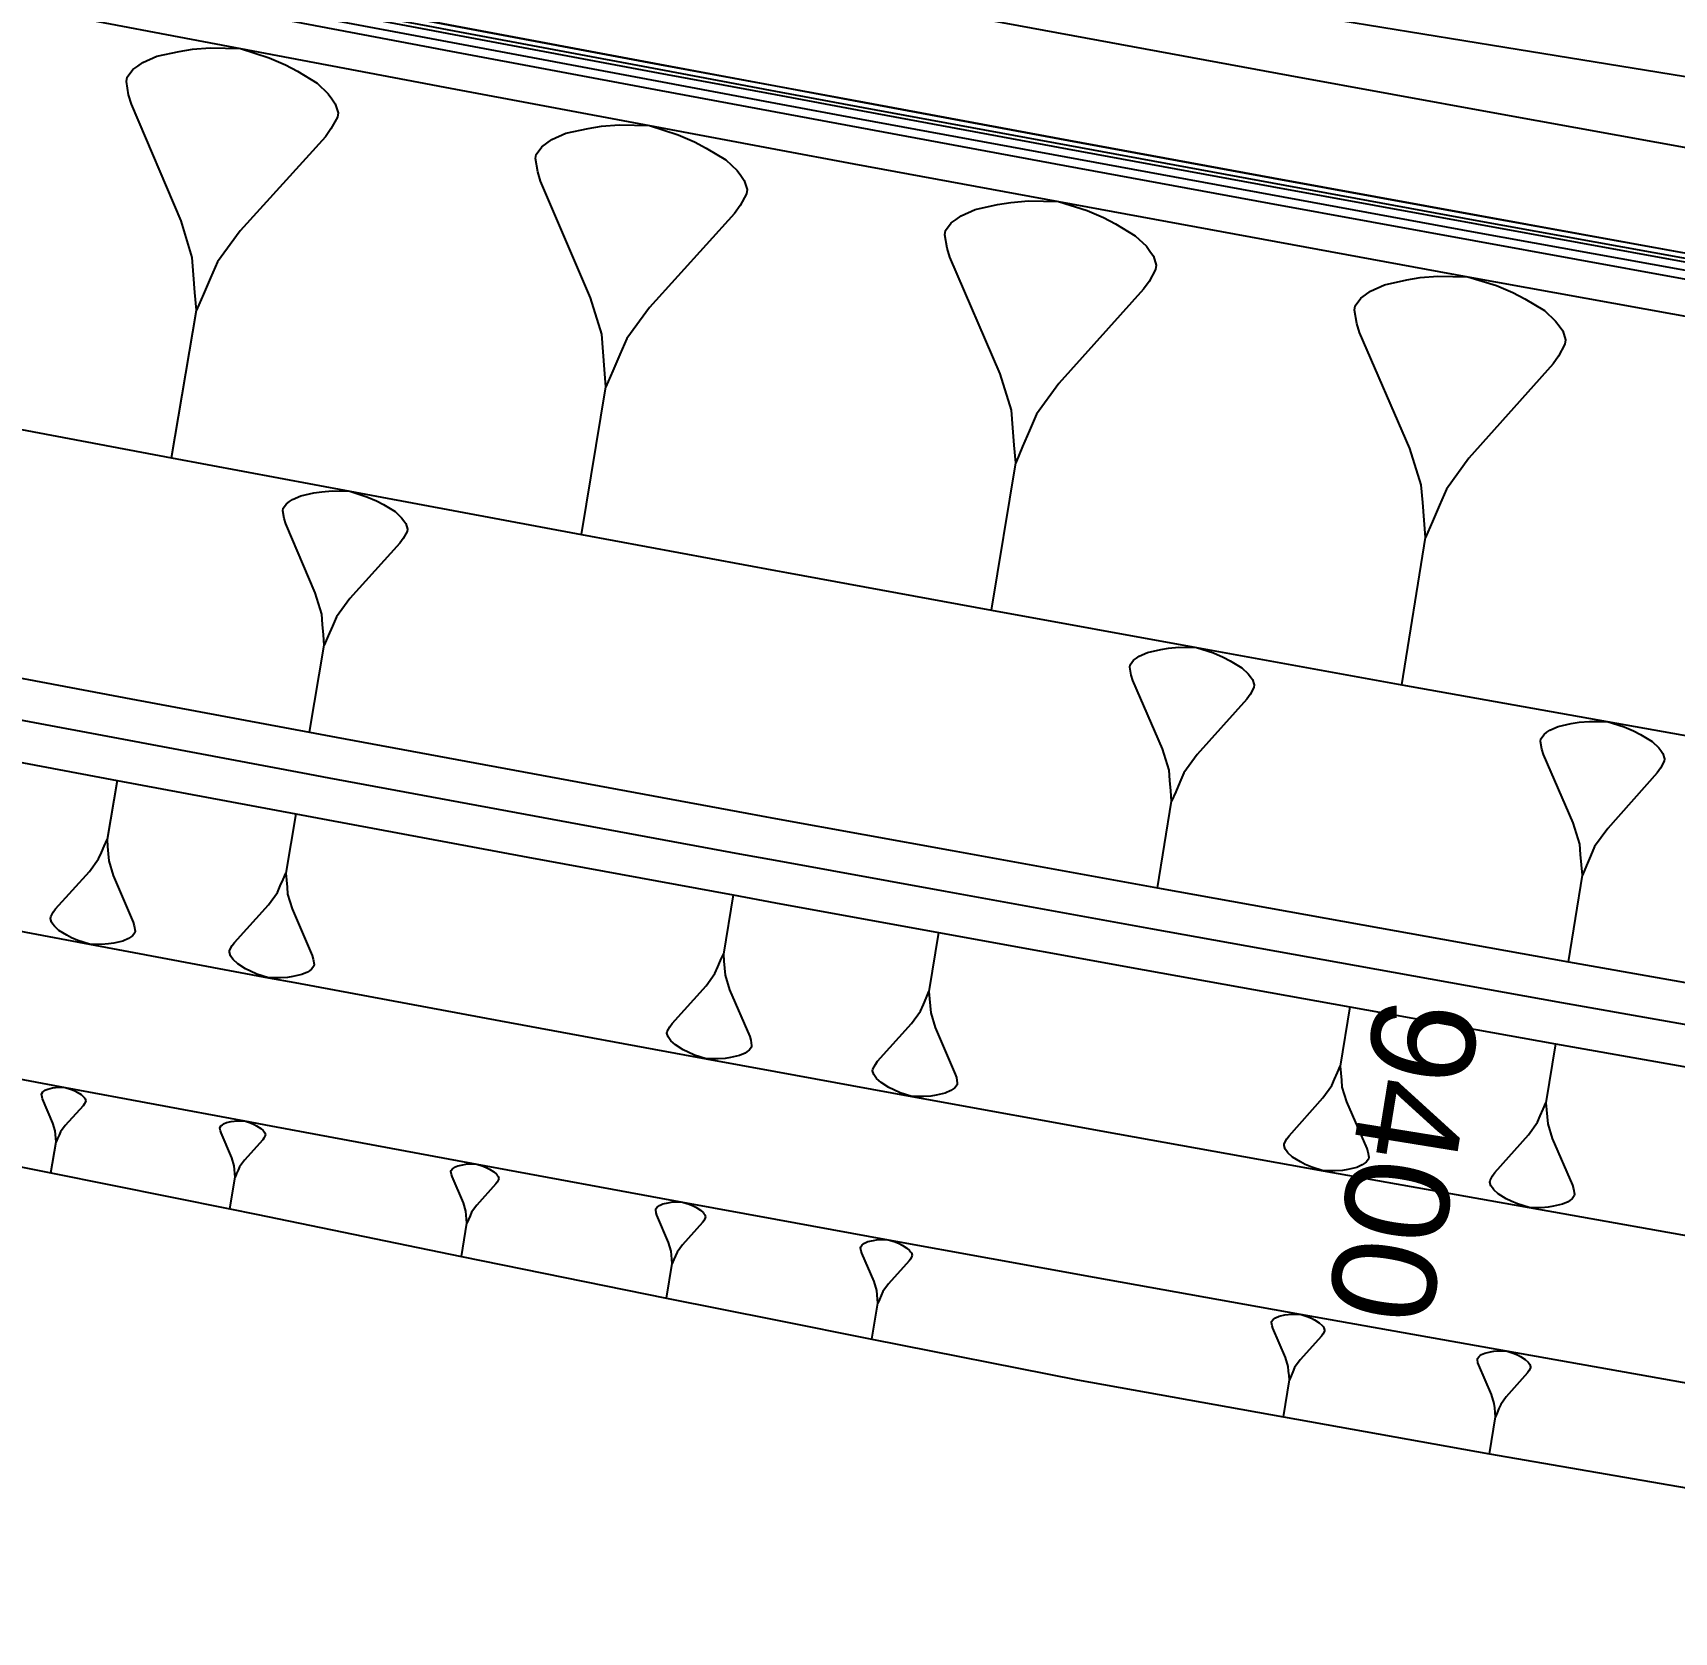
# Model space of a CAD drawing. Extents: x 389565 to 391267, y 804651 to 804848.
# Drawn here: x 389982.1 to 390021.66, y 804701.03 to 804739.57 of the extents above; entities that cross this region are included whole.
import ezdxf
from ezdxf.enums import TextEntityAlignment as Align

# ---------------------------------------------------------------- set-up
doc = ezdxf.new("R2010")
doc.units = 0
doc.layers.get('0').update_dxf_attribs({"linetype": 'CONTINUOUS'})
doc.styles.add('ARIAL', font='ARIAL.FON')

msp = doc.modelspace()

# ---------------------------------------------------------------- linework, layer by layer
at = {"color": 7}
for p, q in [((389984.7496, 804738.8547), (389985.0888, 804739.0066)), ((389985.0888, 804739.0066), (389985.6313, 804739.1241)), ((389985.6313, 804739.1241), (389985.9533, 804739.1744)), ((389985.9533, 804739.1744), (389986.377, 804739.2075)), ((389986.377, 804739.2075), (389987.1056, 804739.1892)), ((389987.1056, 804739.1892), (389987.8, 804738.9676)), ((389987.8, 804738.9676), (389988.1894, 804738.7974)), ((389984.3762, 804738.4995), (389984.5121, 804738.6857)), ((389984.5121, 804738.6857), (389984.6309, 804738.7702)), ((389984.6309, 804738.7702), (389984.7496, 804738.8547)), ((389988.1894, 804738.7974), (389988.4772, 804738.6443)), ((389988.4772, 804738.6443), (389988.9511, 804738.3554)), ((389984.359, 804738.3979), (389984.3762, 804738.4995)), ((389984.4093, 804738.0759), (389984.359, 804738.3979)), ((389988.9511, 804738.3554), (389989.2217, 804738.1007)), ((389984.4766, 804737.8554), (389984.4093, 804738.0759)), ((389985.6744, 804735.0403), (389984.4766, 804737.8554)), ((389989.2217, 804738.1007), (389989.3062, 804737.9819)), ((389989.3062, 804737.9819), (389989.3907, 804737.8631)), ((389989.3907, 804737.8631), (389989.4581, 804737.6427)), ((389989.441, 804737.5411), (389989.2879, 804737.2533)), ((389989.4581, 804737.6427), (389989.441, 804737.5411)), ((389995.8104, 804737.3185), (389996.2337, 804737.3525)), ((389996.2337, 804737.3525), (389996.9618, 804737.3358)), ((389996.9618, 804737.3358), (389997.6561, 804737.116)), ((389989.152, 804737.0671), (389987.0974, 804734.8004)), ((389989.2879, 804737.2533), (389989.152, 804737.0671)), ((389994.4898, 804736.9117), (389994.6083, 804736.9964)), ((389994.6083, 804736.9964), (389994.9469, 804737.1489)), ((389994.9469, 804737.1489), (389995.4887, 804737.2676)), ((389995.4887, 804737.2676), (389995.8104, 804737.3185)), ((389997.6561, 804737.116), (389998.0456, 804736.9468)), ((389998.0456, 804736.9468), (389998.3335, 804736.7945)), ((389994.2191, 804736.5391), (389994.236, 804736.6407)), ((389994.27, 804736.2174), (389994.2191, 804736.5391)), ((389994.236, 804736.6407), (389994.3713, 804736.827)), ((389994.3713, 804736.827), (389994.4898, 804736.9117)), ((389998.3335, 804736.7945), (389998.8077, 804736.5068)), ((389994.3378, 804735.9973), (389994.27, 804736.2174)), ((389998.8077, 804736.5068), (389999.0787, 804736.2529)), ((389999.0787, 804736.2529), (389999.1634, 804736.1344)), ((389995.5409, 804733.187), (389994.3378, 804735.9973)), ((389999.1634, 804736.1344), (389999.2481, 804736.0159)), ((389999.2481, 804736.0159), (389999.3159, 804735.7958)), ((389999.3159, 804735.7958), (389999.299, 804735.6942)), ((389999.1467, 804735.4063), (389999.0113, 804735.22)), ((389999.299, 804735.6942), (389999.1467, 804735.4063)), ((390004.8104, 804735.3132), (390005.3513, 804735.4329)), ((390005.3513, 804735.4329), (390005.6725, 804735.4845)), ((390005.6725, 804735.4845), (390006.0952, 804735.5194)), ((390006.0952, 804735.5194), (390006.8225, 804735.5044)), ((390006.8225, 804735.5044), (390007.5165, 804735.2863)), ((389985.9439, 804734.1586), (389985.6744, 804735.0403)), ((389999.0113, 804735.22), (389996.9633, 804732.9504)), ((390004.1013, 804734.804), (390004.2362, 804734.9904)), ((390004.2362, 804734.9904), (390004.3543, 804735.0752)), ((390004.3543, 804735.0752), (390004.4725, 804735.1601)), ((390004.4725, 804735.1601), (390004.8104, 804735.3132)), ((390007.5165, 804735.2863), (390007.9059, 804735.1181)), ((390007.9059, 804735.1181), (390008.1938, 804734.9667)), ((390008.1938, 804734.9667), (390008.6681, 804734.6804)), ((389987.0974, 804734.8004), (389986.5537, 804734.0558)), ((390004.0847, 804734.7025), (390004.1013, 804734.804)), ((390004.1362, 804734.3812), (390004.0847, 804734.7025)), ((390008.6681, 804734.6804), (390008.9393, 804734.4274)), ((389985.977, 804733.7349), (389985.9439, 804734.1586)), ((390004.2044, 804734.1616), (390004.1362, 804734.3812)), ((390005.4124, 804731.3571), (390004.2044, 804734.1616)), ((390008.9393, 804734.4274), (390009.0242, 804734.3092)), ((390009.0242, 804734.3092), (390009.1091, 804734.191)), ((390009.1091, 804734.191), (390009.1773, 804733.9713)), ((389986.5537, 804734.0558), (389986.3835, 804733.6664)), ((390009.1606, 804733.8698), (390009.0091, 804733.5819)), ((390009.1773, 804733.9713), (390009.1606, 804733.8698)), ((389986.0101, 804733.3112), (389985.977, 804733.7349)), ((389986.3835, 804733.6664), (389986.2134, 804733.277)), ((390008.8743, 804733.3955), (390006.8337, 804731.124)), ((390009.0091, 804733.5819), (390008.8743, 804733.3955)), ((390014.3423, 804733.3458), (390014.6792, 804733.4994)), ((390014.6792, 804733.4994), (390015.219, 804733.6202)), ((390015.219, 804733.6202), (390015.5396, 804733.6724)), ((390015.5396, 804733.6724), (390015.9615, 804733.7081)), ((390015.9615, 804733.7081), (390016.6876, 804733.6947)), ((390016.6876, 804733.6947), (390017.381, 804733.4785)), ((390017.381, 804733.4785), (390017.7701, 804733.3115)), ((389986.0432, 804732.8875), (389986.0101, 804733.3112)), ((389986.2134, 804733.277), (389986.0432, 804732.8875)), ((389995.8121, 804732.3066), (389995.5409, 804733.187)), ((390013.9561, 804732.8881), (390013.9725, 804732.9894)), ((390013.9725, 804732.9894), (390014.1067, 804733.1758)), ((390014.1067, 804733.1758), (390014.2245, 804733.2608)), ((390014.2245, 804733.2608), (390014.3423, 804733.3458)), ((390017.7701, 804733.3115), (390018.0579, 804733.1609)), ((390018.0579, 804733.1609), (390018.5321, 804732.8762)), ((389985.4434, 804729.3302), (389986.0432, 804732.8875)), ((389996.9633, 804732.9504), (389996.4217, 804732.2052)), ((390014.0083, 804732.5675), (390013.9561, 804732.8881)), ((390018.5321, 804732.8762), (390018.8034, 804732.6242)), ((390018.8034, 804732.6242), (390018.8884, 804732.5064)), ((389995.8461, 804731.8833), (389995.8121, 804732.3066)), ((389996.4217, 804732.2052), (389996.2525, 804731.8157)), ((390014.0769, 804732.3483), (390014.0083, 804732.5675)), ((390015.2891, 804729.5511), (390014.0769, 804732.3483)), ((390018.8884, 804732.5064), (390018.9734, 804732.3886)), ((390018.9734, 804732.3886), (390019.042, 804732.1694)), ((389995.8801, 804731.46), (389995.8461, 804731.8833)), ((389996.2525, 804731.8157), (389996.0833, 804731.4262)), ((390019.0256, 804732.068), (390018.875, 804731.7803)), ((390019.042, 804732.1694), (390019.0256, 804732.068)), ((389995.9141, 804731.0367), (389995.8801, 804731.46)), ((389996.0833, 804731.4262), (389995.9141, 804731.0367)), ((390018.7408, 804731.5939), (390016.7086, 804729.3215)), ((390018.875, 804731.7803), (390018.7408, 804731.5939)), ((389995.3227, 804727.4808), (389995.9141, 804731.0367)), ((390005.6853, 804730.4784), (390005.4124, 804731.3571)), ((390006.8337, 804731.124), (390006.2944, 804730.3785)), ((390005.7202, 804730.0556), (390005.6853, 804730.4784)), ((390006.2944, 804730.3785), (390006.1263, 804729.989)), ((390005.7551, 804729.6329), (390005.7202, 804730.0556)), ((390006.1263, 804729.989), (390005.9581, 804729.5996)), ((390005.79, 804729.2102), (390005.7551, 804729.6329)), ((390005.9581, 804729.5996), (390005.79, 804729.2102)), ((390015.5635, 804728.6744), (390015.2891, 804729.5511)), ((390005.2072, 804725.657), (390005.79, 804729.2102)), ((390016.7086, 804729.3215), (390016.1718, 804728.576)), ((390015.5992, 804728.2525), (390015.5635, 804728.6744)), ((389988.1386, 804728.1147), (389988.2185, 804728.2243)), ((389988.2185, 804728.2243), (389988.2884, 804728.2741)), ((389988.2884, 804728.2741), (389988.3582, 804728.3239)), ((389988.3582, 804728.3239), (389988.5578, 804728.4135)), ((389988.5578, 804728.4135), (389988.877, 804728.483)), ((389988.877, 804728.483), (389989.0665, 804728.5127)), ((389989.0665, 804728.5127), (389989.3159, 804728.5325)), ((389989.3159, 804728.5325), (389989.7447, 804728.5221)), ((389989.7447, 804728.5221), (389990.1535, 804728.3921)), ((389990.1535, 804728.3921), (389990.3828, 804728.2921)), ((389990.3828, 804728.2921), (389990.5523, 804728.2022)), ((390015.635, 804727.8305), (390015.5992, 804728.2525)), ((390016.1718, 804728.576), (390016.0048, 804728.1869)), ((389988.1286, 804728.0548), (389988.1386, 804728.1147)), ((389988.1584, 804727.8653), (389988.1286, 804728.0548)), ((389988.1981, 804727.7356), (389988.1584, 804727.8653)), ((389990.5523, 804728.2022), (389990.8314, 804728.0324)), ((389990.8314, 804728.0324), (389990.9908, 804727.8827)), ((389990.9908, 804727.8827), (389991.0406, 804727.8128)), ((390015.6708, 804727.4085), (390015.635, 804727.8305)), ((390016.0048, 804728.1869), (390015.8378, 804727.7977)), ((389988.9047, 804726.0794), (389988.1981, 804727.7356)), ((389991.1201, 804727.5534), (389991.0302, 804727.384)), ((389991.0406, 804727.8128), (389991.0904, 804727.7429)), ((389991.0904, 804727.7429), (389991.1302, 804727.6132)), ((389991.1302, 804727.6132), (389991.1201, 804727.5534)), ((390015.8378, 804727.7977), (390015.6708, 804727.4085)), ((389990.9503, 804727.2743), (389989.7423, 804725.939)), ((389991.0302, 804727.384), (389990.9503, 804727.2743)), ((390015.0968, 804723.8599), (390015.6708, 804727.4085)), ((389989.0638, 804725.5606), (389988.9047, 804726.0794)), ((389989.7423, 804725.939), (389989.4228, 804725.5005)), ((389989.0835, 804725.3113), (389989.0638, 804725.5606)), ((389989.4228, 804725.5005), (389989.3229, 804725.2712)), ((389989.1033, 804725.0619), (389989.0835, 804725.3113)), ((389989.123, 804724.8126), (389989.1033, 804725.0619)), ((389989.3229, 804725.2712), (389989.2229, 804725.0419)), ((389988.772, 804722.7185), (389989.123, 804724.8126)), ((389989.2229, 804725.0419), (389989.123, 804724.8126)), ((390008.9683, 804724.6414), (390009.2862, 804724.7122)), ((390009.2862, 804724.7122), (390009.4751, 804724.7427)), ((390009.4751, 804724.7427), (390009.7237, 804724.7635)), ((390009.7237, 804724.7635), (390010.1513, 804724.7551)), ((390010.1513, 804724.7551), (390010.5596, 804724.6273)), ((390008.5419, 804724.2818), (390008.5516, 804724.3415)), ((390008.5725, 804724.0929), (390008.5419, 804724.2818)), ((390008.5516, 804724.3415), (390008.6308, 804724.4512)), ((390008.6308, 804724.4512), (390008.7002, 804724.5012)), ((390008.7002, 804724.5012), (390008.7697, 804724.5512)), ((390008.7697, 804724.5512), (390008.9683, 804724.6414)), ((390010.5596, 804724.6273), (390010.7887, 804724.5287)), ((390010.7887, 804724.5287), (390010.9581, 804724.4398)), ((390010.9581, 804724.4398), (390011.2372, 804724.2718)), ((390011.2372, 804724.2718), (390011.3968, 804724.1232)), ((390008.6127, 804723.9638), (390008.5725, 804724.0929)), ((390009.3249, 804722.3155), (390008.6127, 804723.9638)), ((390011.3968, 804724.1232), (390011.4468, 804724.0538)), ((390011.4468, 804724.0538), (390011.4968, 804723.9843)), ((390011.4968, 804723.9843), (390011.537, 804723.8552)), ((390011.3593, 804723.5164), (390010.1608, 804722.1793)), ((390011.4384, 804723.6261), (390011.3593, 804723.5164)), ((390011.5273, 804723.7955), (390011.4384, 804723.6261)), ((390011.537, 804723.8552), (390011.5273, 804723.7955)), ((390018.5258, 804722.6644), (390018.595, 804722.7144)), ((390018.595, 804722.7144), (390018.6642, 804722.7645)), ((390018.6642, 804722.7645), (390018.8623, 804722.8551)), ((390018.8623, 804722.8551), (390019.1797, 804722.9265)), ((390019.1797, 804722.9265), (390019.3683, 804722.9574)), ((390019.3683, 804722.9574), (390019.6164, 804722.9787)), ((390019.6164, 804722.9787), (390020.0436, 804722.9713)), ((390020.0436, 804722.9713), (390020.4515, 804722.8446)), ((390020.4515, 804722.8446), (390020.6805, 804722.7466)), ((390020.6805, 804722.7466), (390020.8499, 804722.6582)), ((390009.4859, 804721.7989), (390009.3249, 804722.3155)), ((390018.4374, 804722.495), (390018.447, 804722.5547)), ((390018.4683, 804722.3065), (390018.4374, 804722.495)), ((390018.447, 804722.5547), (390018.5258, 804722.6644)), ((390018.5088, 804722.1776), (390018.4683, 804722.3065)), ((390020.8499, 804722.6582), (390021.129, 804722.491)), ((390021.129, 804722.491), (390021.2887, 804722.343)), ((390021.2887, 804722.343), (390021.3388, 804722.2737)), ((390010.1608, 804722.1793), (390009.8441, 804721.7406)), ((390019.2236, 804720.5331), (390018.5088, 804722.1776)), ((390021.4198, 804722.016), (390021.3314, 804721.8466)), ((390021.3388, 804722.2737), (390021.3889, 804722.2045)), ((390021.3889, 804722.2045), (390021.4294, 804722.0756)), ((390021.4294, 804722.0756), (390021.4198, 804722.016)), ((389984.1319, 804721.552), (389983.892, 804720.1288)), ((390009.5067, 804721.5504), (390009.4859, 804721.7989)), ((390009.5275, 804721.3018), (390009.5067, 804721.5504)), ((390009.7455, 804721.5115), (390009.6469, 804721.2824)), ((390009.8441, 804721.7406), (390009.7455, 804721.5115)), ((390021.2526, 804721.7369), (390020.0587, 804720.399)), ((390021.3314, 804721.8466), (390021.2526, 804721.7369)), ((390009.5483, 804721.0532), (390009.5275, 804721.3018)), ((390009.6469, 804721.2824), (390009.5483, 804721.0532)), ((389988.4414, 804720.746), (389988.2028, 804719.3226)), ((390009.2079, 804718.9635), (390009.5483, 804721.0532)), ((390019.3856, 804720.0176), (390019.2236, 804720.5331)), ((390020.0587, 804720.399), (390019.7435, 804719.9601)), ((389983.7558, 804719.8172), (389983.8239, 804719.973)), ((389983.8239, 804719.973), (389983.892, 804720.1288)), ((389983.892, 804720.1288), (389983.9052, 804719.9593)), ((389983.9052, 804719.9593), (389983.9185, 804719.7897)), ((390019.4069, 804719.7695), (390019.3856, 804720.0176)), ((390019.7435, 804719.9601), (390019.6455, 804719.7311)), ((389983.4702, 804719.3635), (389983.6877, 804719.6614)), ((389983.6877, 804719.6614), (389983.7558, 804719.8172)), ((389983.9185, 804719.7897), (389983.9317, 804719.6202)), ((389983.9317, 804719.6202), (389984.0395, 804719.2675)), ((390019.4282, 804719.5213), (390019.4069, 804719.7695)), ((390019.4496, 804719.2731), (390019.4282, 804719.5213)), ((390019.6455, 804719.7311), (390019.5475, 804719.5021)), ((389982.6482, 804718.4566), (389983.4702, 804719.3635)), ((389984.0395, 804719.2675), (389984.5187, 804718.1412)), ((389988.0669, 804719.0109), (389988.1349, 804719.1667)), ((389988.1349, 804719.1667), (389988.2028, 804719.3226)), ((389988.2028, 804719.3226), (389988.2162, 804719.1531)), ((389988.2162, 804719.1531), (389988.2296, 804718.9836)), ((390019.1143, 804717.1854), (390019.4496, 804719.2731)), ((390019.5475, 804719.5021), (390019.4496, 804719.2731)), ((389987.7818, 804718.5569), (389987.999, 804718.855)), ((389987.999, 804718.855), (389988.0669, 804719.0109)), ((389988.2296, 804718.9836), (389988.243, 804718.8141)), ((389988.243, 804718.8141), (389988.3512, 804718.4615)), ((389998.9807, 804718.7949), (389998.7455, 804717.3709)), ((389982.5326, 804718.267), (389982.5938, 804718.3821)), ((389982.5938, 804718.3821), (389982.6482, 804718.4566)), ((389986.9606, 804717.6492), (389987.7818, 804718.5569)), ((389988.3512, 804718.4615), (389988.8315, 804717.3357)), ((389982.5257, 804718.2263), (389982.5326, 804718.267)), ((389982.5527, 804718.1382), (389982.5257, 804718.2263)), ((389982.5865, 804718.0906), (389982.5527, 804718.1382)), ((389982.6203, 804718.0431), (389982.5865, 804718.0906)), ((389982.7286, 804717.9412), (389982.6203, 804718.0431)), ((389982.9182, 804717.8256), (389982.7286, 804717.9412)), ((389984.5187, 804718.1412), (389984.5457, 804718.053)), ((389984.5457, 804718.053), (389984.5658, 804717.9242)), ((389983.0333, 804717.7644), (389982.9182, 804717.8256)), ((389983.1891, 804717.6963), (389983.0333, 804717.7644)), ((389983.4669, 804717.6076), (389983.1891, 804717.6963)), ((389983.7584, 804717.6003), (389983.4669, 804717.6076)), ((389983.9279, 804717.6136), (389983.7584, 804717.6003)), ((389984.0568, 804717.6336), (389983.9279, 804717.6136)), ((389984.2738, 804717.6807), (389984.0568, 804717.6336)), ((389984.4095, 804717.7415), (389984.2738, 804717.6807)), ((389984.457, 804717.7753), (389984.4095, 804717.7415)), ((389984.5045, 804717.8091), (389984.457, 804717.7753)), ((389984.5589, 804717.8835), (389984.5045, 804717.8091)), ((389984.5658, 804717.9242), (389984.5589, 804717.8835)), ((389986.8452, 804717.4595), (389986.9063, 804717.5747)), ((389986.9063, 804717.5747), (389986.9606, 804717.6492)), ((390003.9329, 804717.8889), (390003.6993, 804716.4646)), ((389986.8384, 804717.4189), (389986.8452, 804717.4595)), ((389986.8654, 804717.3307), (389986.8384, 804717.4189)), ((389986.8993, 804717.2832), (389986.8654, 804717.3307)), ((389986.9331, 804717.2357), (389986.8993, 804717.2832)), ((389987.0415, 804717.1339), (389986.9331, 804717.2357)), ((389988.8315, 804717.3357), (389988.8585, 804717.2475)), ((389988.8585, 804717.2475), (389988.8787, 804717.1187)), ((389998.6104, 804717.0588), (389998.6779, 804717.2148)), ((389998.6779, 804717.2148), (389998.7455, 804717.3709)), ((389998.7455, 804717.3709), (389998.7593, 804717.2014)), ((389998.7593, 804717.2014), (389998.7731, 804717.0319)), ((389987.2312, 804717.0185), (389987.0415, 804717.1339)), ((389987.3464, 804716.9574), (389987.2312, 804717.0185)), ((389987.5023, 804716.8895), (389987.3464, 804716.9574)), ((389987.7802, 804716.8011), (389987.5023, 804716.8895)), ((389988.0717, 804716.794), (389987.7802, 804716.8011)), ((389988.2412, 804716.8074), (389988.0717, 804716.794)), ((389988.37, 804716.8276), (389988.2412, 804716.8074)), ((389988.587, 804716.8749), (389988.37, 804716.8276)), ((389988.7226, 804716.9358), (389988.587, 804716.8749)), ((389988.7701, 804716.9696), (389988.7226, 804716.9358)), ((389988.8176, 804717.0035), (389988.7701, 804716.9696)), ((389988.8719, 804717.078), (389988.8176, 804717.0035)), ((389988.8787, 804717.1187), (389988.8719, 804717.078)), ((389998.3263, 804716.6042), (389998.5428, 804716.9028)), ((389998.5428, 804716.9028), (389998.6104, 804717.0588)), ((389998.7731, 804717.0319), (389998.7869, 804716.8625)), ((389998.7869, 804716.8625), (389998.8959, 804716.5101)), ((389997.5073, 804715.6946), (389998.3263, 804716.6042)), ((389998.8959, 804716.5101), (389999.3789, 804715.3854)), ((390003.6319, 804716.3085), (390003.6993, 804716.4646)), ((390003.6993, 804716.4646), (390003.7132, 804716.2951)), ((390003.2809, 804715.6974), (390003.4971, 804715.9963)), ((390003.4971, 804715.9963), (390003.5645, 804716.1524)), ((390003.5645, 804716.1524), (390003.6319, 804716.3085)), ((390003.7132, 804716.2951), (390003.7272, 804716.1257)), ((390003.7272, 804716.1257), (390003.7412, 804715.9562)), ((390013.8411, 804716.0968), (390013.6106, 804714.672)), ((389997.3923, 804715.5046), (389997.4532, 804715.6199)), ((389997.4532, 804715.6199), (389997.5073, 804715.6946)), ((390002.4629, 804714.7869), (390003.2809, 804715.6974)), ((390003.7412, 804715.9562), (390003.8506, 804715.604)), ((390003.8506, 804715.604), (390004.3348, 804714.4799)), ((389997.3856, 804715.4639), (389997.3923, 804715.5046)), ((389997.4129, 804715.3758), (389997.3856, 804715.4639)), ((389997.4468, 804715.3284), (389997.4129, 804715.3758)), ((389997.4808, 804715.281), (389997.4468, 804715.3284)), ((389997.5894, 804715.1795), (389997.4808, 804715.281)), ((389997.7794, 804715.0645), (389997.5894, 804715.1795)), ((389999.3789, 804715.3854), (389999.4061, 804715.2973)), ((389999.4061, 804715.2973), (389999.4266, 804715.1686)), ((389999.4266, 804715.1686), (389999.4199, 804715.1279)), ((390018.7971, 804715.2107), (390018.5682, 804713.7857)), ((389997.8947, 804715.0036), (389997.7794, 804715.0645)), ((389998.0508, 804714.9361), (389997.8947, 804715.0036)), ((389998.3288, 804714.8483), (389998.0508, 804714.9361)), ((389998.6204, 804714.842), (389998.3288, 804714.8483)), ((389998.7898, 804714.8558), (389998.6204, 804714.842)), ((389998.9186, 804714.8763), (389998.7898, 804714.8558)), ((389999.1355, 804714.9241), (389998.9186, 804714.8763)), ((389999.271, 804714.9853), (389999.1355, 804714.9241)), ((389999.3184, 804715.0193), (389999.271, 804714.9853)), ((389999.3658, 804715.0532), (389999.3184, 804715.0193)), ((389999.4199, 804715.1279), (389999.3658, 804715.0532)), ((390002.4089, 804714.7122), (390002.4629, 804714.7869)), ((390002.3415, 804714.5561), (390002.3482, 804714.5968)), ((390002.3688, 804714.468), (390002.3415, 804714.5561)), ((390002.3482, 804714.5968), (390002.4089, 804714.7122)), ((390002.4028, 804714.4207), (390002.3688, 804714.468)), ((390002.4369, 804714.3733), (390002.4028, 804714.4207)), ((390004.3348, 804714.4799), (390004.3622, 804714.3918)), ((390004.3622, 804714.3918), (390004.3828, 804714.263)), ((390013.4765, 804714.3595), (390013.5436, 804714.5158)), ((390013.5436, 804714.5158), (390013.6106, 804714.672)), ((390013.6106, 804714.672), (390013.625, 804714.5026)), ((390013.625, 804714.5026), (390013.6394, 804714.3332)), ((389982.3126, 804713.9915), (389982.3162, 804714.0126)), ((389982.3231, 804713.9243), (389982.3126, 804713.9915)), ((389982.3162, 804714.0126), (389982.3445, 804714.0514)), ((389982.3445, 804714.0514), (389982.3693, 804714.069)), ((389982.3693, 804714.069), (389982.394, 804714.0867)), ((389982.394, 804714.0867), (389982.4647, 804714.1183)), ((389982.4647, 804714.1183), (389982.5778, 804714.1428)), ((389982.5778, 804714.1428), (389982.6449, 804714.1533)), ((389982.6449, 804714.1533), (389982.7332, 804714.1602)), ((389982.7332, 804714.1602), (389982.885, 804714.1564)), ((389982.885, 804714.1564), (389983.0297, 804714.1102)), ((389983.0297, 804714.1102), (389983.1109, 804714.0747)), ((389983.1109, 804714.0747), (389983.1708, 804714.0428)), ((389983.1708, 804714.0428), (389983.2696, 804713.9826)), ((389983.2696, 804713.9826), (389983.326, 804713.9295)), ((390002.5456, 804714.2719), (390002.4369, 804714.3733)), ((390002.7357, 804714.1571), (390002.5456, 804714.2719)), ((390002.8511, 804714.0964), (390002.7357, 804714.1571)), ((390003.0072, 804714.029), (390002.8511, 804714.0964)), ((390003.2854, 804713.9416), (390003.0072, 804714.029)), ((390004.0919, 804714.0182), (390003.8751, 804713.9702)), ((390004.2274, 804714.0796), (390004.0919, 804714.0182)), ((390004.2747, 804714.1136), (390004.2274, 804714.0796)), ((390004.3221, 804714.1476), (390004.2747, 804714.1136)), ((390004.3762, 804714.2223), (390004.3221, 804714.1476)), ((390004.3828, 804714.263), (390004.3762, 804714.2223)), ((390013.194, 804713.9039), (390013.4095, 804714.2033)), ((390013.4095, 804714.2033), (390013.4765, 804714.3595)), ((390013.6394, 804714.3332), (390013.6537, 804714.1638)), ((390013.6537, 804714.1638), (390013.7639, 804713.8118)), ((389982.3371, 804713.8784), (389982.3231, 804713.9243)), ((389982.5867, 804713.2917), (389982.3371, 804713.8784)), ((389983.3115, 804713.7141), (389982.8833, 804713.2417)), ((389983.3398, 804713.7529), (389983.3115, 804713.7141)), ((389983.326, 804713.9295), (389983.3436, 804713.9048)), ((389983.3717, 804713.8129), (389983.3398, 804713.7529)), ((389983.3436, 804713.9048), (389983.3612, 804713.88)), ((389983.3612, 804713.88), (389983.3753, 804713.8341)), ((389983.3753, 804713.8341), (389983.3717, 804713.8129)), ((390003.5769, 804713.9356), (390003.2854, 804713.9416)), ((390003.7464, 804713.9496), (390003.5769, 804713.9356)), ((390003.8751, 804713.9702), (390003.7464, 804713.9496)), ((390012.378, 804712.9916), (390013.194, 804713.9039)), ((390013.7639, 804713.8118), (390014.2506, 804712.6887)), ((390018.4345, 804713.4731), (390018.5013, 804713.6294)), ((390018.5013, 804713.6294), (390018.5682, 804713.7857)), ((390018.5682, 804713.7857), (390018.5828, 804713.6163)), ((390018.5828, 804713.6163), (390018.5973, 804713.4469)), ((389982.6429, 804713.108), (389982.5867, 804713.2917)), ((389982.8833, 804713.2417), (389982.77, 804713.0866)), ((389986.6116, 804713.1786), (389986.6152, 804713.2005)), ((389986.6152, 804713.2005), (389986.6444, 804713.2405)), ((389986.6444, 804713.2405), (389986.6699, 804713.2587)), ((389986.6699, 804713.2587), (389986.6954, 804713.2769)), ((389986.6954, 804713.2769), (389986.7683, 804713.3096)), ((389986.7683, 804713.3096), (389986.8848, 804713.3349)), ((389986.8848, 804713.3349), (389986.954, 804713.3458)), ((389986.954, 804713.3458), (389987.045, 804713.353)), ((389987.045, 804713.353), (389987.2016, 804713.3492)), ((389987.2016, 804713.3492), (389987.3509, 804713.3017)), ((389987.3509, 804713.3017), (389987.4346, 804713.2653)), ((389987.4346, 804713.2653), (389987.4964, 804713.2324)), ((389987.4964, 804713.2324), (389987.5983, 804713.1704)), ((390018.1524, 804713.0172), (390018.3676, 804713.3167)), ((390018.3676, 804713.3167), (390018.4345, 804713.4731)), ((390018.5973, 804713.4469), (390018.6119, 804713.2775)), ((390018.6119, 804713.2775), (390018.7224, 804712.9256)), ((389982.5386, 804712.1017), (389982.6636, 804712.8431)), ((389982.6498, 804713.0197), (389982.6429, 804713.108)), ((389982.6567, 804712.9314), (389982.6498, 804713.0197)), ((389982.6636, 804712.8431), (389982.6567, 804712.9314)), ((389982.6991, 804712.9242), (389982.6636, 804712.8431)), ((389982.7345, 804713.0054), (389982.6991, 804712.9242)), ((389982.77, 804713.0866), (389982.7345, 804713.0054)), ((389986.6224, 804713.1094), (389986.6116, 804713.1786)), ((389986.637, 804713.0621), (389986.6224, 804713.1094)), ((389986.8949, 804712.4574), (389986.637, 804713.0621)), ((389987.6418, 804712.8937), (389987.2007, 804712.4061)), ((389987.5983, 804713.1704), (389987.6565, 804713.1158)), ((389987.6709, 804712.9337), (389987.6418, 804712.8937)), ((389987.6565, 804713.1158), (389987.6747, 804713.0903)), ((389987.7038, 804712.9956), (389987.6709, 804712.9337)), ((389987.6747, 804713.0903), (389987.6929, 804713.0648)), ((389987.6929, 804713.0648), (389987.7074, 804713.0174)), ((389987.7074, 804713.0174), (389987.7038, 804712.9956)), ((390012.2571, 804712.7605), (390012.2637, 804712.8012)), ((390012.2637, 804712.8012), (390012.3241, 804712.9168)), ((390012.3241, 804712.9168), (390012.378, 804712.9916)), ((390017.3375, 804712.1039), (390018.1524, 804713.0172)), ((390018.7224, 804712.9256), (390019.2104, 804711.8031)), ((389986.953, 804712.268), (389986.8949, 804712.4574)), ((389987.2007, 804712.4061), (389987.0841, 804712.246)), ((390012.2846, 804712.6725), (390012.2571, 804712.7605)), ((390012.3188, 804712.6252), (390012.2846, 804712.6725)), ((390012.3529, 804712.5779), (390012.3188, 804712.6252)), ((390012.4618, 804712.4768), (390012.3529, 804712.5779)), ((390012.6522, 804712.3624), (390012.4618, 804712.4768)), ((390014.2925, 804712.4313), (390014.2386, 804712.3564)), ((390014.2506, 804712.6887), (390014.2781, 804712.6007)), ((390014.2781, 804712.6007), (390014.2991, 804712.472)), ((390014.2991, 804712.472), (390014.2925, 804712.4313)), ((389986.9602, 804712.177), (389986.953, 804712.268)), ((389986.9674, 804712.0859), (389986.9602, 804712.177)), ((389986.9746, 804711.9949), (389986.9674, 804712.0859)), ((389987.0111, 804712.0786), (389986.9746, 804711.9949)), ((389987.0476, 804712.1623), (389987.0111, 804712.0786)), ((389987.0841, 804712.246), (389987.0476, 804712.1623)), ((389992.1801, 804712.1293), (389992.1839, 804712.1522)), ((389992.1916, 804712.0567), (389992.1801, 804712.1293)), ((389992.1839, 804712.1522), (389992.2145, 804712.1943)), ((389992.2069, 804712.007), (389992.1916, 804712.0567)), ((389992.4786, 804711.3725), (389992.2069, 804712.007)), ((389992.2145, 804712.1943), (389992.2413, 804712.2134)), ((389992.2413, 804712.2134), (389992.268, 804712.2325)), ((389992.268, 804712.2325), (389992.3445, 804712.267)), ((389992.3445, 804712.267), (389992.4668, 804712.2938)), ((389992.4668, 804712.2938), (389992.5394, 804712.3053)), ((389992.5394, 804712.3053), (389992.635, 804712.3129)), ((389992.635, 804712.3129), (389992.7994, 804712.3092)), ((389992.7994, 804712.3092), (389992.9561, 804712.2595)), ((389992.9561, 804712.2595), (389993.0441, 804712.2213)), ((389993.0441, 804712.2213), (389993.1091, 804712.1869)), ((389993.1091, 804712.1869), (389993.2161, 804712.122)), ((389993.2161, 804712.122), (389993.2773, 804712.0647)), ((389993.2773, 804712.0647), (389993.2964, 804712.0379)), ((389993.2964, 804712.0379), (389993.3156, 804712.0112)), ((389993.3156, 804712.0112), (389993.3309, 804711.9615)), ((390012.7677, 804712.302), (390012.6522, 804712.3624)), ((390012.924, 804712.2349), (390012.7677, 804712.302)), ((390013.2024, 804712.1481), (390012.924, 804712.2349)), ((390013.4939, 804712.1427), (390013.2024, 804712.1481)), ((390013.6633, 804712.1571), (390013.4939, 804712.1427)), ((390013.792, 804712.178), (390013.6633, 804712.1571)), ((390014.0087, 804712.2265), (390013.792, 804712.178)), ((390014.144, 804712.2882), (390014.0087, 804712.2265)), ((390014.1913, 804712.3223), (390014.144, 804712.2882)), ((390014.2386, 804712.3564), (390014.1913, 804712.3223)), ((390017.2233, 804711.9134), (390017.2837, 804712.029)), ((390017.2837, 804712.029), (390017.3375, 804712.1039)), ((389986.8465, 804711.2304), (389986.9746, 804711.9949)), ((389993.2621, 804711.8315), (389992.7997, 804711.319)), ((389993.2927, 804711.8735), (389993.2621, 804711.8315)), ((389993.327, 804711.9385), (389993.2927, 804711.8735)), ((389993.3309, 804711.9615), (389993.327, 804711.9385)), ((390017.2168, 804711.8727), (390017.2233, 804711.9134)), ((390017.2444, 804711.7847), (390017.2168, 804711.8727)), ((390017.2786, 804711.7375), (390017.2444, 804711.7847)), ((390017.3128, 804711.6902), (390017.2786, 804711.7375)), ((390017.4219, 804711.5892), (390017.3128, 804711.6902)), ((390019.2104, 804711.8031), (390019.238, 804711.7151)), ((390019.238, 804711.7151), (390019.2591, 804711.5865)), ((389992.5398, 804711.1737), (389992.4786, 804711.3725)), ((389992.7997, 804711.319), (389992.6774, 804711.1508)), ((389997.1147, 804711.2074), (389997.1186, 804711.2312)), ((389997.1186, 804711.2312), (389997.1504, 804711.275)), ((389997.1504, 804711.275), (389997.1782, 804711.2949)), ((389997.1782, 804711.2949), (389997.206, 804711.3148)), ((389997.206, 804711.3148), (389997.2854, 804711.3507)), ((389997.2854, 804711.3507), (389997.4126, 804711.3787)), ((389997.4126, 804711.3787), (389997.4881, 804711.3908)), ((389997.4881, 804711.3908), (389997.5875, 804711.3989)), ((389997.5875, 804711.3989), (389997.7584, 804711.3951)), ((389997.7584, 804711.3951), (389997.9215, 804711.3437)), ((389997.9215, 804711.3437), (389998.013, 804711.3041)), ((389998.013, 804711.3041), (389998.0806, 804711.2684)), ((389998.0806, 804711.2684), (389998.192, 804711.201)), ((390017.6124, 804711.4751), (390017.4219, 804711.5892)), ((390017.728, 804711.4147), (390017.6124, 804711.4751)), ((390017.8843, 804711.3478), (390017.728, 804711.4147)), ((390018.1628, 804711.2614), (390017.8843, 804711.3478)), ((390018.4543, 804711.2563), (390018.1628, 804711.2614)), ((390018.6237, 804711.2709), (390018.4543, 804711.2563)), ((390018.7524, 804711.292), (390018.6237, 804711.2709)), ((390018.969, 804711.3407), (390018.7524, 804711.292)), ((390019.1043, 804711.4025), (390018.969, 804711.3407)), ((390019.1515, 804711.4367), (390019.1043, 804711.4025)), ((390019.1988, 804711.4708), (390019.1515, 804711.4367)), ((390019.2526, 804711.5457), (390019.1988, 804711.4708)), ((390019.2591, 804711.5865), (390019.2526, 804711.5457)), ((389992.4293, 804710.0841), (389992.5628, 804710.887)), ((389992.5475, 804711.0781), (389992.5398, 804711.1737)), ((389992.5552, 804710.9826), (389992.5475, 804711.0781)), ((389992.5628, 804710.887), (389992.5552, 804710.9826)), ((389992.601, 804710.9749), (389992.5628, 804710.887)), ((389992.6392, 804711.0629), (389992.601, 804710.9749)), ((389992.6774, 804711.1508), (389992.6392, 804711.0629)), ((389997.1267, 804711.1318), (389997.1147, 804711.2074)), ((389997.1427, 804711.0802), (389997.1267, 804711.1318)), ((389997.4259, 804710.4207), (389997.1427, 804711.0802)), ((389998.2402, 804710.8989), (389997.7599, 804710.3655)), ((389998.192, 804711.201), (389998.2557, 804711.1414)), ((389998.2719, 804710.9427), (389998.2402, 804710.8989)), ((389998.2557, 804711.1414), (389998.2757, 804711.1136)), ((389998.3076, 804711.0103), (389998.2719, 804710.9427)), ((389998.2757, 804711.1136), (389998.2956, 804711.0858)), ((389998.2956, 804711.0858), (389998.3116, 804711.0342)), ((389998.3116, 804711.0342), (389998.3076, 804711.0103)), ((390002.1462, 804710.4039), (390002.2286, 804710.4412)), ((390002.2286, 804710.4412), (390002.3604, 804710.4704)), ((390002.3604, 804710.4704), (390002.4386, 804710.4829)), ((390002.4386, 804710.4829), (390002.5416, 804710.4914)), ((390002.5416, 804710.4914), (390002.7188, 804710.4878)), ((390002.7188, 804710.4878), (390002.8879, 804710.4346)), ((390002.8879, 804710.4346), (390002.9828, 804710.3937)), ((389997.4898, 804710.2141), (389997.4259, 804710.4207)), ((389997.4979, 804710.1147), (389997.4898, 804710.2141)), ((389997.506, 804710.0153), (389997.4979, 804710.1147)), ((389997.5934, 804710.0989), (389997.5537, 804710.0074)), ((389997.633, 804710.1904), (389997.5934, 804710.0989)), ((389997.7599, 804710.3655), (389997.633, 804710.1904)), ((390002.0517, 804710.2924), (390002.0558, 804710.3171)), ((390002.0643, 804710.2141), (390002.0517, 804710.2924)), ((390002.0558, 804710.3171), (390002.0886, 804710.3625)), ((390002.0809, 804710.1606), (390002.0643, 804710.2141)), ((390002.3753, 804709.4772), (390002.0809, 804710.1606)), ((390002.0886, 804710.3625), (390002.1174, 804710.3832)), ((390002.1174, 804710.3832), (390002.1462, 804710.4039)), ((390002.9828, 804710.3937), (390003.053, 804710.3567)), ((390003.053, 804710.3567), (390003.1685, 804710.287)), ((390003.1685, 804710.287), (390003.2346, 804710.2253)), ((390003.2346, 804710.2253), (390003.2553, 804710.1965)), ((390003.2885, 804710.0895), (390003.2516, 804710.0193)), ((390003.2553, 804710.1965), (390003.276, 804710.1678)), ((390003.276, 804710.1678), (390003.2926, 804710.1142)), ((390003.2926, 804710.1142), (390003.2885, 804710.0895)), ((389997.3762, 804709.0809), (389997.5141, 804709.9159)), ((389997.5141, 804709.9159), (389997.506, 804710.0153)), ((389997.5537, 804710.0074), (389997.5141, 804709.9159)), ((390003.2188, 804709.9739), (390002.7216, 804709.4204)), ((390003.2516, 804710.0193), (390003.2188, 804709.9739)), ((390002.4417, 804709.2631), (390002.3753, 804709.4772)), ((390002.4502, 804709.1601), (390002.4417, 804709.2631)), ((390002.5902, 804709.2388), (390002.5492, 804709.1439)), ((390002.7216, 804709.4204), (390002.5902, 804709.2388)), ((390002.3252, 804708.0884), (390002.4673, 804708.9541)), ((390002.4588, 804709.0571), (390002.4502, 804709.1601)), ((390002.4673, 804708.9541), (390002.4588, 804709.0571)), ((390002.5082, 804709.049), (390002.4673, 804708.9541)), ((390002.5492, 804709.1439), (390002.5082, 804709.049)), ((390011.9553, 804708.4898), (390011.9594, 804708.5153)), ((390011.9684, 804708.409), (390011.9553, 804708.4898)), ((390011.9594, 804708.5153), (390011.9932, 804708.5623)), ((390011.9932, 804708.5623), (390012.0229, 804708.5837)), ((390012.0229, 804708.5837), (390012.0525, 804708.6051)), ((390012.0525, 804708.6051), (390012.1374, 804708.6438)), ((390012.1374, 804708.6438), (390012.2734, 804708.6742)), ((390012.2734, 804708.6742), (390012.3542, 804708.6874)), ((390012.3542, 804708.6874), (390012.4605, 804708.6964)), ((390012.4605, 804708.6964), (390012.6435, 804708.693)), ((390012.6435, 804708.693), (390012.8182, 804708.6385)), ((390012.8182, 804708.6385), (390012.9162, 804708.5965)), ((390012.9162, 804708.5965), (390012.9887, 804708.5585)), ((390012.9887, 804708.5585), (390013.1082, 804708.4868)), ((390013.1082, 804708.4868), (390013.1766, 804708.4233)), ((390011.9857, 804708.3538), (390011.9684, 804708.409)), ((390012.2911, 804707.649), (390011.9857, 804708.3538)), ((390013.1608, 804708.1637), (390012.6487, 804707.5912)), ((390013.1946, 804708.2107), (390013.1608, 804708.1637)), ((390013.1766, 804708.4233), (390013.198, 804708.3936)), ((390013.2325, 804708.2832), (390013.1946, 804708.2107)), ((390013.198, 804708.3936), (390013.2194, 804708.3639)), ((390013.2194, 804708.3639), (390013.2367, 804708.3087)), ((390013.2367, 804708.3087), (390013.2325, 804708.2832)), ((390016.9233, 804707.627), (390016.957, 804707.6741)), ((390016.957, 804707.6741), (390016.9867, 804707.6955)), ((390016.9867, 804707.6955), (390017.0164, 804707.717)), ((390017.0164, 804707.717), (390017.1013, 804707.7558)), ((390017.1013, 804707.7558), (390017.2374, 804707.7864)), ((390017.2374, 804707.7864), (390017.3182, 804707.7997)), ((390017.3182, 804707.7997), (390017.4246, 804707.8088)), ((390017.4246, 804707.8088), (390017.6077, 804707.8056)), ((390017.6077, 804707.8056), (390017.7826, 804707.7513)), ((390017.7826, 804707.7513), (390017.8808, 804707.7093)), ((390017.8808, 804707.7093), (390017.9534, 804707.6714)), ((390017.9534, 804707.6714), (390018.073, 804707.5998)), ((390012.3602, 804707.4281), (390012.2911, 804707.649)), ((390012.3692, 804707.3218), (390012.3602, 804707.4281)), ((390012.3783, 804707.2155), (390012.3692, 804707.3218)), ((390012.4714, 804707.3053), (390012.4294, 804707.2072)), ((390012.5135, 804707.4033), (390012.4714, 804707.3053)), ((390012.6487, 804707.5912), (390012.5135, 804707.4033)), ((390016.9191, 804707.6015), (390016.9233, 804707.627)), ((390016.9324, 804707.5207), (390016.9191, 804707.6015)), ((390016.9498, 804707.4654), (390016.9324, 804707.5207)), ((390017.2562, 804706.7604), (390016.9498, 804707.4654)), ((390018.126, 804707.2765), (390017.6142, 804706.7029)), ((390018.073, 804707.5998), (390018.1415, 804707.5363)), ((390018.1598, 804707.3235), (390018.126, 804707.2765)), ((390018.1415, 804707.5363), (390018.163, 804707.5066)), ((390018.1977, 804707.3961), (390018.1598, 804707.3235)), ((390018.163, 804707.5066), (390018.1845, 804707.4769)), ((390018.1845, 804707.4769), (390018.2018, 804707.4217)), ((390018.2018, 804707.4217), (390018.1977, 804707.3961)), ((390012.2427, 804706.2151), (390012.3873, 804707.1092)), ((390012.3873, 804707.1092), (390012.3783, 804707.2155)), ((390012.4294, 804707.2072), (390012.3873, 804707.1092)), ((390017.3256, 804706.5394), (390017.2562, 804706.7604)), ((390017.3348, 804706.433), (390017.3256, 804706.5394)), ((390017.4791, 804706.5148), (390017.4371, 804706.4166)), ((390017.6142, 804706.7029), (390017.4791, 804706.5148)), ((390017.2093, 804705.3252), (390017.3531, 804706.2202)), ((390017.3439, 804706.3266), (390017.3348, 804706.433)), ((390017.3531, 804706.2202), (390017.3439, 804706.3266)), ((390017.3951, 804706.3184), (390017.3531, 804706.2202)), ((390017.4371, 804706.4166), (390017.3951, 804706.3184))]:
    msp.add_line(p, q, dxfattribs=at)
at = {"color": 2, "linetype": 'CONTINUOUS'}
for points in [[(389900, 804757.3002), (389903.6661, 804756.6085), (389908.5908, 804755.685), (389913.5165, 804754.767), (389918.4433, 804753.8545), (389923.3711, 804752.9474), (389928.2998, 804752.0458), (389933.2296, 804751.1497), (389938.1604, 804750.2591), (389943.0745, 804749.2755), (389947.9899, 804748.2974), (389952.9064, 804747.3247), (389957.8241, 804746.3574), (389962.743, 804745.3956), (389967.6631, 804744.4392), (389972.5843, 804743.4883), (389977.5068, 804742.5429), (389982.4303, 804741.6028), (389987.355, 804740.6683), (389991.6449, 804739.8588), (389992.2809, 804739.7392), (389997.2079, 804738.8155), (390000, 804738.2953)], [(390000, 804738.2953), (390002.136, 804737.8973), (390007.0653, 804736.9846), (390011.9957, 804736.0773), (390016.9272, 804735.1755), (390021.8598, 804734.2791), (390026.7935, 804733.3882), (390031.7283, 804732.5028), (390036.6642, 804731.6228), (390041.6012, 804730.7483), (390046.5392, 804729.8793), (390051.4783, 804729.0158), (390056.4185, 804728.1577), (390061.3598, 804727.3051), (390066.3021, 804726.4579), (390071.2455, 804725.6163), (390076.1899, 804724.7801), (390081.1353, 804723.9494), (390086.0818, 804723.1242), (390091.0293, 804722.3044), (390095.9778, 804721.4902), (390100, 804720.8329)]]:
    msp.add_lwpolyline(points, dxfattribs=at)
at = {"color": 1, "linetype": 'CONTINUOUS'}
for points in [[(389900, 804757.2951), (389903.6652, 804756.6036), (389908.5899, 804755.6801), (389913.5156, 804754.7621), (389918.4424, 804753.8496), (389923.3702, 804752.9425), (389928.2989, 804752.0409), (389933.2287, 804751.1448), (389938.1595, 804750.2542), (389943.0736, 804749.2706), (389947.989, 804748.2925), (389952.9055, 804747.3198), (389957.8233, 804746.3525), (389962.7422, 804745.3907), (389967.6622, 804744.4343), (389972.5835, 804743.4834), (389977.5059, 804742.5379), (389982.4295, 804741.5979), (389987.3542, 804740.6633), (389991.644, 804739.8539), (389992.2801, 804739.7342), (389997.2071, 804738.8106), (390000, 804738.2902)], [(389900, 804757.173), (389903.643, 804756.4857), (389908.5678, 804755.5622), (389913.4937, 804754.6441), (389918.4206, 804753.7316), (389923.3485, 804752.8245), (389928.2774, 804751.9229), (389933.2073, 804751.0267), (389938.1382, 804750.1361), (389943.0525, 804749.1525), (389947.968, 804748.1743), (389952.8847, 804747.2016), (389957.8025, 804746.2343), (389962.7216, 804745.2725), (389967.6418, 804744.3161), (389972.5631, 804743.3651), (389977.4857, 804742.4196), (389982.4094, 804741.4796), (389987.3343, 804740.545), (389991.6242, 804739.7355), (389992.2603, 804739.6159), (389997.1874, 804738.6922), (390000, 804738.1682)], [(389900, 804756.6692), (389903.5515, 804755.9992), (389908.4769, 804755.0756), (389913.4033, 804754.1575), (389918.3307, 804753.2448), (389923.2592, 804752.3376), (389928.1886, 804751.4359), (389933.1191, 804750.5397), (389938.0505, 804749.6489), (389942.9653, 804748.6652), (389947.8814, 804747.6869), (389952.7986, 804746.7141), (389957.717, 804745.7467), (389962.6365, 804744.7848), (389967.5573, 804743.8283), (389972.4792, 804742.8773), (389977.4023, 804741.9317), (389982.3266, 804740.9916), (389987.252, 804740.0569), (389991.5424, 804739.2473), (389992.1785, 804739.1277), (389997.1062, 804738.2039), (390000, 804737.6648)], [(389900, 804755.7737), (389903.3888, 804755.1344), (389908.3152, 804754.2106), (389913.2425, 804753.2923), (389918.1709, 804752.3794), (389923.1003, 804751.4721), (389928.0308, 804750.5702), (389932.9622, 804749.6738), (389937.8946, 804748.7828), (389942.8104, 804747.799), (389947.7273, 804746.8205), (389952.6455, 804745.8475), (389957.5649, 804744.88), (389962.4854, 804743.9179), (389967.4071, 804742.9612), (389972.33, 804742.01), (389977.2541, 804741.0643), (389982.1793, 804740.124), (389987.1056, 804739.1892), (389991.3969, 804738.3795), (389992.0332, 804738.2598), (389996.9618, 804737.3358), (390000, 804736.7698)], [(390000, 804738.2902), (390002.1352, 804737.8924), (390007.0645, 804736.9796), (390011.9949, 804736.0724), (390016.9264, 804735.1705), (390021.859, 804734.2742), (390026.7927, 804733.3833), (390031.7275, 804732.4979), (390036.6634, 804731.6179), (390041.6004, 804730.7434), (390046.5384, 804729.8744), (390051.4776, 804729.0108), (390056.4178, 804728.1527), (390061.359, 804727.3001), (390066.3014, 804726.453), (390071.2447, 804725.6113), (390076.1891, 804724.7752), (390081.1346, 804723.9445), (390086.081, 804723.1192), (390091.0285, 804722.2995), (390095.977, 804721.4852), (390100, 804720.8278)], [(390000, 804738.1682), (390002.1157, 804737.774), (390007.0451, 804736.8612), (390011.9756, 804735.9539), (390016.9072, 804735.0521), (390021.8399, 804734.1557), (390026.7738, 804733.2648), (390031.7087, 804732.3793), (390036.6448, 804731.4994), (390041.5819, 804730.6248), (390046.5201, 804729.7558), (390051.4593, 804728.8922), (390056.3997, 804728.0341), (390061.3411, 804727.1815), (390066.2835, 804726.3343), (390071.227, 804725.4927), (390076.1715, 804724.6565), (390081.1171, 804723.8257), (390086.0637, 804723.0005), (390091.0114, 804722.1807), (390095.96, 804721.3664), (390100, 804720.7063)], [(390000, 804737.6648), (390002.035, 804737.2856), (390006.9649, 804736.3728), (390011.896, 804735.4654), (390016.8282, 804734.5634), (390021.7614, 804733.667), (390026.6958, 804732.776), (390031.6313, 804731.8904), (390036.5679, 804731.0104), (390041.5056, 804730.1358), (390046.4443, 804729.2666), (390051.3841, 804728.403), (390056.325, 804727.5448), (390061.2669, 804726.6921), (390066.2099, 804725.8448), (390071.1539, 804725.0031), (390076.099, 804724.1668), (390081.0451, 804723.336), (390085.9923, 804722.5107), (390090.9405, 804721.6908), (390095.8897, 804720.8765), (390100, 804720.2048)], [(389900, 804737.3028), (389900.0336, 804737.2966), (389904.9837, 804736.3901), (389909.9346, 804735.488), (389914.8863, 804734.5903), (389919.8387, 804733.697), (389924.7919, 804732.8081), (389929.7458, 804731.9237), (389934.7006, 804731.0436), (389939.6394, 804730.0748), (389944.5792, 804729.1103), (389949.5199, 804728.1502), (389954.4616, 804727.1945), (389959.4043, 804726.2432), (389964.3479, 804725.2962), (389969.2925, 804724.3536), (389974.238, 804723.4153), (389979.1845, 804722.4815), (389984.1319, 804721.552), (389988.4414, 804720.746), (389989.0803, 804720.6269), (389994.0299, 804719.7075), (389998.9807, 804718.7949), (390000, 804718.6084)], [(390000, 804736.7698), (390001.8916, 804736.4174), (390006.8225, 804735.5044), (390011.7545, 804734.5968), (390016.6876, 804733.6947), (390021.6219, 804732.7981), (390026.5572, 804731.9069), (390031.4937, 804731.0213), (390036.4312, 804730.141), (390041.3699, 804729.2663), (390046.3096, 804728.397), (390051.2503, 804727.5332), (390056.1922, 804726.6749), (390061.1351, 804725.822), (390066.079, 804724.9746), (390071.0241, 804724.1327), (390075.9701, 804723.2963), (390080.9172, 804722.4653), (390085.8653, 804721.6399), (390090.8144, 804720.8199), (390095.7646, 804720.0054), (390100, 804719.3133)], [(390000, 804718.6084), (390003.9329, 804717.8889), (390008.8863, 804716.9895), (390013.8411, 804716.0968), (390018.7971, 804715.2107), (390023.7544, 804714.3314), (390028.7129, 804713.4586), (390033.6727, 804712.5926), (390038.6337, 804711.7332), (390043.5959, 804710.8805)]]:
    msp.add_lwpolyline(points, dxfattribs=at)
at = {"color": 7, "linetype": 'CONTINUOUS'}
for points in [[(389900, 804757.0865), (389903.6273, 804756.4021), (389908.5522, 804755.4786), (389913.4782, 804754.5606), (389918.4052, 804753.648), (389923.3332, 804752.7409), (389928.2622, 804751.8393), (389933.1922, 804750.9431), (389938.1232, 804750.0524), (389943.0375, 804749.0688), (389947.9531, 804748.0906), (389952.8699, 804747.1179), (389957.7878, 804746.1506), (389962.707, 804745.1887), (389967.6273, 804744.2323), (389972.5487, 804743.2814), (389977.4714, 804742.3359), (389982.3952, 804741.3958), (389987.3201, 804740.4612), (389991.6101, 804739.6517), (389992.2462, 804739.532), (389997.1734, 804738.6084), (390000, 804738.0817)], [(389900, 804756.883), (389903.5903, 804756.2056), (389908.5155, 804755.282), (389913.4417, 804754.3639), (389918.3689, 804753.4513), (389923.2971, 804752.5442), (389928.2263, 804751.6425), (389933.1565, 804750.7463), (389938.0877, 804749.8556), (389943.0023, 804748.8719), (389947.9181, 804747.8937), (389952.8351, 804746.9209), (389957.7533, 804745.9536), (389962.6726, 804744.9917), (389967.5931, 804744.0353), (389972.5148, 804743.0843), (389977.4377, 804742.1387), (389982.3617, 804741.1986), (389987.2869, 804740.264), (389991.5771, 804739.4545), (389992.2132, 804739.3348), (389997.1406, 804738.4111), (390000, 804737.8783)], [(389900, 804745.3936), (389901.5043, 804745.1155), (389906.445, 804744.2067), (389911.3865, 804743.3023), (389916.3287, 804742.4023), (389921.2717, 804741.5066), (389926.2155, 804740.6154), (389931.1601, 804739.7286), (389936.1054, 804738.8461), (389941.0349, 804737.8749), (389945.9653, 804736.9081), (389950.8967, 804735.9456), (389955.8291, 804734.9875), (389960.7624, 804734.0337), (389965.6967, 804733.0843), (389970.6319, 804732.1392), (389975.5681, 804731.1985), (389980.5053, 804730.2622), (389985.4434, 804729.3302), (389989.7447, 804728.5221), (389990.3825, 804728.4026), (389995.3227, 804727.4808), (390000, 804726.6145)], [(390000, 804742.1032), (390002.7553, 804741.6465), (390007.6966, 804740.8331), (390012.6388, 804740.0253), (390017.5819, 804739.2229), (390022.5258, 804738.426), (390027.4707, 804737.6346), (390032.4164, 804736.8487), (390037.363, 804736.0683), (390042.3104, 804735.2933), (390047.2588, 804734.5239), (390052.2079, 804733.76), (390057.1579, 804733.0016), (390062.1088, 804732.2487), (390067.0605, 804731.5012), (390072.013, 804730.7593), (390076.9663, 804730.0229), (390081.9205, 804729.292), (390086.8754, 804728.5666), (390091.8312, 804727.8467), (390096.7878, 804727.1323), (390100, 804726.673)], [(390000, 804740.8378), (390002.5435, 804740.3639), (390007.47, 804739.4516), (390012.3976, 804738.5448), (390017.3264, 804737.6434), (390022.2562, 804736.7475), (390027.1872, 804735.857), (390032.1193, 804734.972), (390037.0524, 804734.0925), (390041.9866, 804733.2185), (390046.9219, 804732.3499), (390051.8583, 804731.4867), (390056.7958, 804730.6291), (390061.7343, 804729.7769), (390066.6739, 804728.9302), (390071.6145, 804728.0889), (390076.5561, 804727.2531), (390081.4988, 804726.4228), (390086.4425, 804725.598), (390091.3873, 804724.7787), (390096.333, 804723.9648), (390100, 804723.3655)], [(389900, 804739.3364), (389900.4033, 804739.2621), (389905.3512, 804738.356), (389910.2999, 804737.4544), (389915.2494, 804736.5571), (389920.1997, 804735.6642), (389925.1507, 804734.7757), (389930.1024, 804733.8916), (389935.055, 804733.0119), (389939.9916, 804732.0435), (389944.9292, 804731.0794), (389949.8678, 804730.1197), (389954.8073, 804729.1644), (389959.7478, 804728.2135), (389964.6892, 804727.2669), (389969.6316, 804726.3246), (389974.5749, 804725.3868), (389979.5192, 804724.4533), (389984.4645, 804723.5241), (389988.772, 804722.7185), (389989.4106, 804722.5994), (389994.358, 804721.6804), (389999.3067, 804720.7681), (390000, 804720.6413)], [(390000, 804719.6248), (389999.1437, 804719.7815), (389994.1939, 804720.694), (389989.2455, 804721.6131), (389988.6067, 804721.7323), (389984.2982, 804722.5381), (389979.3519, 804723.4674), (389974.4065, 804724.4011), (389969.4621, 804725.3391), (389964.5186, 804726.2815), (389959.576, 804727.2283), (389954.6345, 804728.1795), (389949.6938, 804729.135), (389944.7542, 804730.0949), (389939.8155, 804731.0591), (389934.8778, 804732.0277), (389929.9241, 804732.9076), (389924.9713, 804733.7919), (389920.0192, 804734.6806), (389915.0678, 804735.5737), (389910.1173, 804736.4712), (389905.1675, 804737.3731), (389900.2185, 804738.2794), (389900, 804738.3196)], [(390000, 804738.0817), (390002.1018, 804737.6901), (390007.0313, 804736.7773), (390011.9619, 804735.87), (390016.8936, 804734.9682), (390021.8265, 804734.0718), (390026.7604, 804733.1809), (390031.6954, 804732.2954), (390036.6316, 804731.4154), (390041.5688, 804730.5409), (390046.5071, 804729.6718), (390051.4464, 804728.8082), (390056.3868, 804727.9501), (390061.3283, 804727.0974), (390066.2709, 804726.2503), (390071.2145, 804725.4086), (390076.1591, 804724.5724), (390081.1048, 804723.7416), (390086.0515, 804722.9164), (390090.9992, 804722.0966), (390095.9479, 804721.2823), (390100, 804720.6202)], [(390000, 804737.8783), (390002.0692, 804737.4928), (390006.9989, 804736.58), (390011.9298, 804735.6726), (390016.8617, 804734.7707), (390021.7948, 804733.8743), (390026.7289, 804732.9833), (390031.6642, 804732.0978), (390036.6005, 804731.2178), (390041.5379, 804730.3433), (390046.4764, 804729.4742), (390051.416, 804728.6105), (390056.3567, 804727.7524), (390061.2984, 804726.8997), (390066.2411, 804726.0525), (390071.1849, 804725.2108), (390076.1298, 804724.3745), (390081.0757, 804723.5438), (390086.0226, 804722.7185), (390090.9705, 804721.8987), (390095.9195, 804721.0843), (390100, 804720.4176)], [(389900, 804732.2998), (389904.0998, 804731.662), (389909.0806, 804730.8917), (389914.0619, 804730.1258), (389919.0437, 804729.3644), (389924.0259, 804728.6074), (389929.0086, 804727.8549), (389933.9917, 804727.1069), (389938.9349, 804726.1373), (389943.8791, 804725.172), (389948.8242, 804724.2112), (389953.7703, 804723.2547), (389958.7174, 804722.3026), (389963.6654, 804721.3549), (389968.6143, 804720.4115), (389973.5642, 804719.4725), (389978.5151, 804718.5379), (389983.4669, 804717.6076), (389987.7802, 804716.8011), (389988.4197, 804716.6818), (389993.3736, 804715.7617), (389998.3288, 804714.8483), (390000, 804714.5426)], [(389900, 804728.7595), (389903.4567, 804728.2216), (389908.4413, 804727.4506), (389913.4264, 804726.684), (389918.412, 804725.9218), (389923.398, 804725.1642), (389928.3845, 804724.411), (389933.3715, 804723.6623), (389938.3186, 804722.692), (389943.2666, 804721.7261), (389948.2155, 804720.7645), (389953.1654, 804719.8074), (389958.1163, 804718.8546), (389963.0681, 804717.9062), (389968.0209, 804716.9622), (389972.9747, 804716.0225), (389977.9294, 804715.0872), (389982.885, 804714.1564), (389987.2016, 804713.3492), (389987.8416, 804713.2299), (389992.7994, 804712.3092), (389997.7584, 804711.3951), (390000, 804710.9851)], [(389900, 804727.137), (389903.1467, 804726.5635), (389908.1393, 804725.8251), (389913.1092, 804724.9661), (389918.0798, 804724.1115), (389923.0566, 804723.2916), (389928.0514, 804722.5725), (389933.0509, 804721.8814), (389938.0248, 804721.0498), (389942.9749, 804720.0851), (389947.9175, 804719.0774), (389952.8619, 804718.0774), (389957.8046, 804717.0665), (389962.7405, 804716.0141), (389967.6787, 804714.9728), (389972.6317, 804714.0158), (389977.5893, 804713.0837), (389982.5386, 804712.1017), (389986.8465, 804711.2304), (389987.4847, 804711.0989), (389992.4293, 804710.0841), (389997.3762, 804709.0809), (390000, 804708.5547)], [(390000, 804726.6145), (390000.2643, 804726.5656), (390005.2072, 804725.657), (390010.1513, 804724.7551), (390015.0968, 804723.8599), (390020.0436, 804722.9713), (390024.9916, 804722.0893), (390029.9408, 804721.214), (390034.8914, 804720.3454), (390039.8431, 804719.4834), (390044.7961, 804718.6281)], [(390000, 804720.6413), (390004.2566, 804719.8625), (390009.2079, 804718.9635), (390014.1604, 804718.0711), (390019.1143, 804717.1854), (390024.0693, 804716.3064), (390029.0257, 804715.434), (390033.9832, 804714.5683), (390038.942, 804713.7093), (390043.9021, 804712.8569)], [(390043.749, 804711.8687), (390038.7878, 804712.7212), (390033.8279, 804713.5805), (390028.8693, 804714.4463), (390023.9118, 804715.3189), (390018.9557, 804716.1981), (390014.0008, 804717.084), (390009.0471, 804717.9765), (390004.0948, 804718.8757), (390000, 804719.6248)], [(390000, 804714.5426), (390003.2854, 804713.9416), (390008.2432, 804713.0415), (390013.2024, 804712.1481), (390018.1628, 804711.2614), (390023.1244, 804710.3813), (390028.0873, 804709.5079), (390033.0515, 804708.6411), (390038.0169, 804707.781), (390042.9835, 804706.9276)], [(390000, 804710.9851), (390002.7188, 804710.4878), (390007.6805, 804709.5871), (390012.6435, 804708.693), (390017.6077, 804707.8056), (390022.5732, 804706.9249), (390027.54, 804706.0509), (390032.508, 804705.1836), (390037.4772, 804704.3229), (390042.4477, 804703.4689)], [(390000, 804708.5547), (390002.3252, 804708.0884), (390007.2773, 804707.1116), (390012.2427, 804706.2151), (390017.2093, 804705.3252), (390022.1817, 804704.4697), (390027.1573, 804703.634), (390032.1316, 804702.7894), (390037.1033, 804701.9267), (390042.0697, 804701.0291)]]:
    msp.add_lwpolyline(points, dxfattribs=at)

# ---------------------------------------------------------------- texts
at = {"color": 2, "style": 'ARIAL'}
msp.add_text('9400', height=2.5, rotation=260.812, dxfattribs=at).set_placement((390016.9941, 804716.019), align=Align.TOP_LEFT)

doc.saveas('drawing.dxf')
